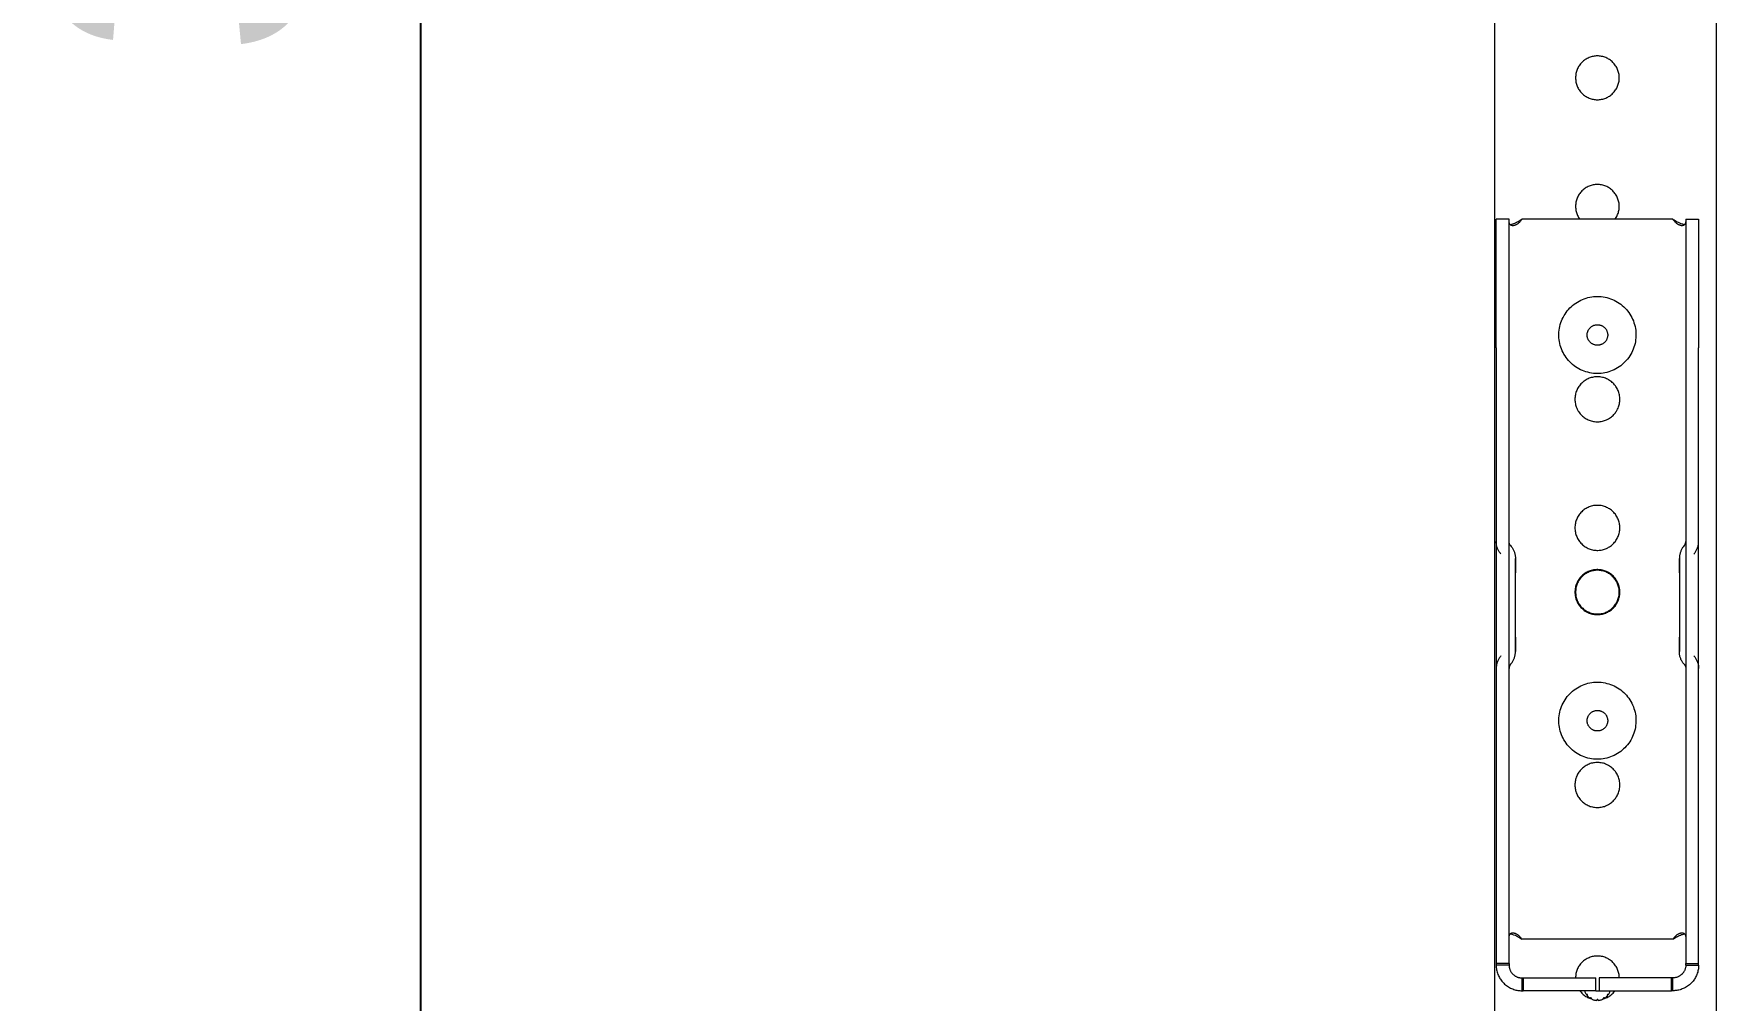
# Model space of a CAD drawing. Header units: millimetres. Extents: x -999 to 4635, y -962 to 3668.
# Drawn here: x 659.3 to 921, y 1301.5 to 1451.9 of the extents above; entities that cross this region are included whole.
import ezdxf

# ---------------------------------------------------------------- set-up
doc = ezdxf.new("R2010")
doc.units = ezdxf.units.MM
doc.layers.add('GORUNEN', color=7, linetype='Continuous', lineweight=9)
doc.layers.add('OLCU', color=4, linetype='Continuous', lineweight=9)
doc.styles.add('PI3D', font='arial.ttf')
doc.dimstyles.new('PF_MM', dxfattribs={"dimtxt": 40, "dimasz": 32, "dimexe": 24, "dimexo": 20, "dimgap": 14, "dimtad": 1, "dimdec": 1, "dimtxsty": 'PI3D', "dimcen": 2.5, "dimclrd": 4, "dimclre": 4, "dimclrt": 3, "dimazin": 3, "dimtfac": 1, "dimtmove": 0, "dimatfit": 3})

msp = doc.modelspace()

# ---------------------------------------------------------------- linework, layer by layer
at = {"layer": 'GORUNEN'}
for points in [[(886.5, 2515), (886.5, 35)], [(921, 330), (921, 2515)], [(921, 1145), (921, 1455)], [(902.5, 1448.4), (902.33, 1448.4), (902.17, 1448.38), (902, 1448.36), (901.84, 1448.33), (901.68, 1448.3), (901.51, 1448.25), (901.36, 1448.2), (901.2, 1448.14), (901.05, 1448.07), (900.9, 1448), (900.75, 1447.92), (900.61, 1447.83), (900.48, 1447.73), (900.34, 1447.63), (900.22, 1447.52), (900.1, 1447.4), (899.98, 1447.28), (899.87, 1447.16), (899.77, 1447.03), (899.67, 1446.89), (899.58, 1446.75), (899.5, 1446.6), (899.43, 1446.45), (899.36, 1446.3), (899.3, 1446.15), (899.25, 1445.99), (899.2, 1445.83), (899.17, 1445.66), (899.14, 1445.5), (899.12, 1445.33), (899.11, 1445.17), (899.1, 1445)], [(905.9, 1445), (905.9, 1445.17), (905.88, 1445.33), (905.86, 1445.5), (905.84, 1445.66), (905.8, 1445.83), (905.75, 1445.99), (905.7, 1446.15), (905.64, 1446.3), (905.57, 1446.45), (905.5, 1446.6), (905.42, 1446.75), (905.33, 1446.89), (905.23, 1447.03), (905.13, 1447.16), (905.02, 1447.28), (904.91, 1447.4), (904.78, 1447.52), (904.66, 1447.63), (904.53, 1447.73), (904.39, 1447.83), (904.25, 1447.92), (904.1, 1448), (903.95, 1448.07), (903.8, 1448.14), (903.65, 1448.2), (903.49, 1448.25), (903.33, 1448.3), (903.16, 1448.33), (903, 1448.36), (902.83, 1448.38), (902.67, 1448.4), (902.5, 1448.4)], [(899.1, 1445), (899.11, 1444.83), (899.12, 1444.67), (899.14, 1444.5), (899.17, 1444.34), (899.2, 1444.17), (899.25, 1444.01), (899.3, 1443.85), (899.36, 1443.7), (899.43, 1443.55), (899.5, 1443.4), (899.58, 1443.25), (899.67, 1443.11), (899.77, 1442.97), (899.87, 1442.84), (899.98, 1442.72), (900.1, 1442.6), (900.22, 1442.48), (900.34, 1442.37), (900.48, 1442.27), (900.61, 1442.17), (900.75, 1442.08), (900.9, 1442), (901.05, 1441.93), (901.2, 1441.86), (901.36, 1441.8), (901.51, 1441.75), (901.68, 1441.7), (901.84, 1441.67), (902, 1441.64), (902.17, 1441.62), (902.33, 1441.6), (902.5, 1441.6)], [(902.5, 1441.6), (902.67, 1441.6), (902.83, 1441.62), (903, 1441.64), (903.16, 1441.67), (903.33, 1441.7), (903.49, 1441.75), (903.65, 1441.8), (903.8, 1441.86), (903.95, 1441.93), (904.1, 1442), (904.25, 1442.08), (904.39, 1442.17), (904.53, 1442.27), (904.66, 1442.37), (904.78, 1442.48), (904.91, 1442.6), (905.02, 1442.72), (905.13, 1442.84), (905.23, 1442.97), (905.33, 1443.11), (905.42, 1443.25), (905.5, 1443.4), (905.57, 1443.55), (905.64, 1443.7), (905.7, 1443.85), (905.75, 1444.01), (905.8, 1444.17), (905.84, 1444.34), (905.86, 1444.5), (905.88, 1444.67), (905.9, 1444.83), (905.9, 1445)], [(902.5, 1428.4), (902.33, 1428.4), (902.17, 1428.38), (902, 1428.36), (901.84, 1428.33), (901.68, 1428.3), (901.51, 1428.25), (901.36, 1428.2), (901.2, 1428.14), (901.05, 1428.07), (900.9, 1428), (900.75, 1427.92), (900.61, 1427.83), (900.48, 1427.73), (900.34, 1427.63), (900.22, 1427.52), (900.1, 1427.4), (899.98, 1427.28), (899.87, 1427.16), (899.77, 1427.03), (899.67, 1426.89), (899.58, 1426.75), (899.5, 1426.6), (899.43, 1426.45), (899.36, 1426.3), (899.3, 1426.15), (899.25, 1425.99), (899.2, 1425.83), (899.17, 1425.66), (899.14, 1425.5), (899.12, 1425.33), (899.11, 1425.17), (899.1, 1425)], [(905.9, 1425), (905.9, 1425.17), (905.88, 1425.33), (905.86, 1425.5), (905.84, 1425.66), (905.8, 1425.83), (905.75, 1425.99), (905.7, 1426.15), (905.64, 1426.3), (905.57, 1426.45), (905.5, 1426.6), (905.42, 1426.75), (905.33, 1426.89), (905.23, 1427.03), (905.13, 1427.16), (905.02, 1427.28), (904.91, 1427.4), (904.78, 1427.52), (904.66, 1427.63), (904.53, 1427.73), (904.39, 1427.83), (904.25, 1427.92), (904.1, 1428), (903.95, 1428.07), (903.8, 1428.14), (903.65, 1428.2), (903.49, 1428.25), (903.33, 1428.3), (903.16, 1428.33), (903, 1428.36), (902.83, 1428.38), (902.67, 1428.4), (902.5, 1428.4)], [(899.1, 1425), (899.11, 1424.84), (899.12, 1424.67), (899.14, 1424.51), (899.16, 1424.35), (899.2, 1424.19), (899.24, 1424.03), (899.29, 1423.87), (899.35, 1423.72), (899.42, 1423.57), (899.49, 1423.42), (899.57, 1423.27), (899.66, 1423.14), (899.75, 1423)], [(905.25, 1423), (905.34, 1423.14), (905.43, 1423.27), (905.51, 1423.42), (905.58, 1423.57), (905.65, 1423.72), (905.71, 1423.87), (905.76, 1424.03), (905.8, 1424.19), (905.84, 1424.35), (905.87, 1424.51), (905.89, 1424.67), (905.9, 1424.84), (905.9, 1425)], [(886.75, 1403), (886.75, 1423)], [(888.75, 1423), (886.75, 1423)], [(888.75, 1403), (888.75, 1423)], [(889.34, 1422), (889.3, 1422), (889.27, 1422), (889.24, 1422.01), (889.21, 1422.01), (889.19, 1422.02), (889.16, 1422.02), (889.14, 1422.03), (889.12, 1422.04), (889.1, 1422.05), (889.08, 1422.05), (889.06, 1422.06), (889.05, 1422.07), (889.03, 1422.08), (889.01, 1422.1), (889, 1422.11), (888.98, 1422.12), (888.97, 1422.14), (888.95, 1422.15), (888.94, 1422.17), (888.92, 1422.18), (888.91, 1422.2), (888.9, 1422.22), (888.89, 1422.24), (888.87, 1422.26), (888.86, 1422.28), (888.85, 1422.3), (888.84, 1422.32), (888.83, 1422.35), (888.83, 1422.37), (888.82, 1422.39), (888.81, 1422.42), (888.8, 1422.46), (888.79, 1422.5), (888.78, 1422.54), (888.78, 1422.59), (888.77, 1422.65), (888.76, 1422.73), (888.76, 1422.81), (888.75, 1422.9), (888.75, 1423)], [(890.75, 1423), (890.62, 1422.9), (890.48, 1422.8), (890.34, 1422.71), (890.19, 1422.62), (890.04, 1422.54), (889.89, 1422.47), (889.74, 1422.4), (889.58, 1422.34), (889.43, 1422.28), (889.27, 1422.23), (889.12, 1422.18), (888.96, 1422.14)], [(890.75, 1423), (890.68, 1422.89), (890.61, 1422.79), (890.53, 1422.69), (890.45, 1422.6), (890.37, 1422.52), (890.29, 1422.44), (890.21, 1422.37), (890.14, 1422.31), (890.07, 1422.26), (890, 1422.22), (889.94, 1422.18), (889.87, 1422.15), (889.81, 1422.12), (889.74, 1422.09), (889.68, 1422.06), (889.62, 1422.04), (889.56, 1422.03), (889.51, 1422.02), (889.47, 1422.01), (889.42, 1422), (889.38, 1422), (889.36, 1422), (889.34, 1422)], [(914.25, 1423), (890.75, 1423)], [(916.04, 1422.14), (915.79, 1422.21), (915.54, 1422.29), (915.31, 1422.38), (915.11, 1422.47), (914.91, 1422.57), (914.74, 1422.66), (914.58, 1422.76), (914.43, 1422.86), (914.34, 1422.93), (914.25, 1423)], [(915.67, 1422), (915.63, 1422), (915.59, 1422), (915.55, 1422.01), (915.51, 1422.01), (915.47, 1422.02), (915.43, 1422.03), (915.39, 1422.04), (915.35, 1422.06), (915.3, 1422.07), (915.26, 1422.09), (915.22, 1422.11), (915.17, 1422.13), (915.13, 1422.15), (915.08, 1422.17), (915.04, 1422.2), (914.99, 1422.23), (914.94, 1422.26), (914.9, 1422.29), (914.85, 1422.32), (914.81, 1422.36), (914.75, 1422.41), (914.68, 1422.47), (914.61, 1422.54), (914.54, 1422.61), (914.48, 1422.68), (914.42, 1422.76), (914.35, 1422.84), (914.3, 1422.92), (914.25, 1423)], [(916.25, 1423), (916.25, 1422.83), (916.24, 1422.7), (916.23, 1422.61), (916.22, 1422.53), (916.21, 1422.47), (916.19, 1422.42), (916.18, 1422.38), (916.17, 1422.34), (916.15, 1422.31), (916.14, 1422.28), (916.13, 1422.26), (916.11, 1422.23), (916.1, 1422.21), (916.09, 1422.19), (916.07, 1422.18), (916.06, 1422.16), (916.04, 1422.14), (916.03, 1422.13), (916.01, 1422.12), (916, 1422.1), (915.98, 1422.09), (915.96, 1422.08), (915.95, 1422.07), (915.93, 1422.06), (915.91, 1422.05), (915.89, 1422.04), (915.87, 1422.03), (915.85, 1422.03), (915.83, 1422.02), (915.81, 1422.01), (915.79, 1422.01), (915.76, 1422.01), (915.74, 1422), (915.72, 1422), (915.69, 1422), (915.68, 1422), (915.67, 1422)], [(916.25, 1423), (918.25, 1423)], [(916.25, 1423), (916.25, 1403)], [(918.25, 1423), (918.25, 1403)], [(899.62, 1399.73), (899.37, 1399.88), (899.11, 1400.05), (898.87, 1400.22), (898.64, 1400.41), (898.41, 1400.61), (898.2, 1400.82), (898, 1401.04), (897.81, 1401.27), (897.62, 1401.5), (897.46, 1401.75), (897.3, 1402.01), (897.16, 1402.27), (897.03, 1402.54), (896.91, 1402.82), (896.81, 1403.1), (896.72, 1403.38), (896.65, 1403.67), (896.59, 1403.97), (896.55, 1404.26), (896.52, 1404.56), (896.5, 1404.86), (896.5, 1405.16), (896.52, 1405.46), (896.55, 1405.75), (896.59, 1406.05), (896.65, 1406.34), (896.73, 1406.63), (896.82, 1406.92), (896.92, 1407.2), (897.04, 1407.48), (897.17, 1407.74), (897.31, 1408.01), (897.47, 1408.26), (897.63, 1408.51), (897.82, 1408.75), (898.01, 1408.98), (898.21, 1409.2), (898.43, 1409.4), (898.65, 1409.6), (898.88, 1409.79), (899.13, 1409.96), (899.38, 1410.12), (899.64, 1410.27), (899.91, 1410.41), (900.18, 1410.53), (900.46, 1410.64), (900.74, 1410.74), (901.03, 1410.82), (901.32, 1410.88), (901.61, 1410.93), (901.91, 1410.97), (902.21, 1410.99), (902.51, 1411), (902.81, 1410.99), (903.11, 1410.97), (903.4, 1410.93), (903.7, 1410.88), (903.99, 1410.81), (904.28, 1410.73), (904.56, 1410.64), (904.84, 1410.53), (905.11, 1410.4), (905.38, 1410.27)], [(905.38, 1410.27), (905.64, 1410.12), (905.89, 1409.95), (906.13, 1409.78), (906.36, 1409.59), (906.59, 1409.39), (906.8, 1409.18), (907.01, 1408.96), (907.2, 1408.73), (907.38, 1408.5), (907.55, 1408.25), (907.7, 1407.99), (907.84, 1407.73), (907.97, 1407.46), (908.09, 1407.18), (908.19, 1406.9), (908.28, 1406.62), (908.35, 1406.33), (908.41, 1406.03), (908.46, 1405.74), (908.48, 1405.44), (908.5, 1405.14), (908.5, 1404.84), (908.48, 1404.54), (908.45, 1404.25), (908.41, 1403.95), (908.35, 1403.66), (908.27, 1403.37), (908.19, 1403.08), (908.08, 1402.8), (907.97, 1402.52), (907.84, 1402.26), (907.69, 1401.99), (907.54, 1401.74), (907.37, 1401.49), (907.19, 1401.25), (906.99, 1401.02), (906.79, 1400.8), (906.58, 1400.6), (906.35, 1400.4), (906.12, 1400.21), (905.87, 1400.04), (905.62, 1399.88), (905.36, 1399.73), (905.1, 1399.59), (904.82, 1399.47), (904.55, 1399.36), (904.26, 1399.26), (903.97, 1399.18), (903.68, 1399.12), (903.39, 1399.07), (903.09, 1399.03), (902.79, 1399.01), (902.49, 1399), (902.19, 1399.01), (901.9, 1399.03), (901.6, 1399.07), (901.3, 1399.12), (901.01, 1399.19), (900.72, 1399.27), (900.44, 1399.36), (900.16, 1399.47), (899.89, 1399.6), (899.62, 1399.73)], [(901.73, 1403.6), (901.67, 1403.64), (901.6, 1403.68), (901.53, 1403.73), (901.47, 1403.78), (901.41, 1403.83), (901.35, 1403.88), (901.3, 1403.94), (901.25, 1404), (901.2, 1404.07), (901.16, 1404.13), (901.11, 1404.2), (901.08, 1404.27), (901.04, 1404.34), (901.01, 1404.42), (900.98, 1404.49), (900.96, 1404.57), (900.94, 1404.65), (900.93, 1404.72), (900.91, 1404.8), (900.91, 1404.88), (900.9, 1404.96), (900.9, 1405.04), (900.91, 1405.12), (900.91, 1405.2), (900.93, 1405.28), (900.94, 1405.36), (900.96, 1405.44), (900.99, 1405.51), (901.01, 1405.59), (901.04, 1405.66), (901.08, 1405.73), (901.12, 1405.8), (901.16, 1405.87), (901.2, 1405.94), (901.25, 1406), (901.3, 1406.06), (901.36, 1406.12), (901.41, 1406.17), (901.47, 1406.23), (901.54, 1406.28), (901.6, 1406.32), (901.67, 1406.37), (901.74, 1406.41), (901.81, 1406.44), (901.88, 1406.48), (901.96, 1406.5), (902.03, 1406.53), (902.11, 1406.55), (902.19, 1406.57), (902.26, 1406.58), (902.34, 1406.59), (902.42, 1406.6), (902.5, 1406.6), (902.58, 1406.6), (902.66, 1406.59), (902.74, 1406.58), (902.82, 1406.57), (902.9, 1406.55), (902.97, 1406.53), (903.05, 1406.5), (903.12, 1406.47), (903.2, 1406.44), (903.27, 1406.4)], [(903.27, 1406.4), (903.34, 1406.36), (903.4, 1406.32), (903.47, 1406.27), (903.53, 1406.22), (903.59, 1406.17), (903.65, 1406.12), (903.7, 1406.06), (903.75, 1406), (903.8, 1405.93), (903.85, 1405.87), (903.89, 1405.8), (903.93, 1405.73), (903.96, 1405.66), (903.99, 1405.58), (904.02, 1405.51), (904.04, 1405.43), (904.06, 1405.35), (904.08, 1405.28), (904.09, 1405.2), (904.1, 1405.12), (904.1, 1405.04), (904.1, 1404.96), (904.1, 1404.88), (904.09, 1404.8), (904.08, 1404.72), (904.06, 1404.64), (904.04, 1404.56), (904.02, 1404.49), (903.99, 1404.41), (903.96, 1404.34), (903.92, 1404.27), (903.89, 1404.2), (903.84, 1404.13), (903.8, 1404.06), (903.75, 1404), (903.7, 1403.94), (903.65, 1403.88), (903.59, 1403.83), (903.53, 1403.77), (903.47, 1403.72), (903.4, 1403.68), (903.33, 1403.63), (903.26, 1403.59), (903.19, 1403.56), (903.12, 1403.52), (903.05, 1403.5), (902.97, 1403.47), (902.89, 1403.45), (902.82, 1403.43), (902.74, 1403.42), (902.66, 1403.41), (902.58, 1403.4), (902.5, 1403.4), (902.42, 1403.4), (902.34, 1403.41), (902.26, 1403.42), (902.18, 1403.43), (902.1, 1403.45), (902.03, 1403.47), (901.95, 1403.5), (901.88, 1403.53), (901.81, 1403.56), (901.73, 1403.6)], [(886.75, 1403), (886.75, 1307.21)], [(888.75, 1307.21), (888.75, 1403)], [(916.25, 1403), (916.25, 1307.21)], [(918.25, 1307.21), (918.25, 1403)], [(906, 1395), (906, 1395.17), (905.98, 1395.35), (905.96, 1395.52), (905.93, 1395.69), (905.89, 1395.86), (905.85, 1396.03), (905.79, 1396.2), (905.73, 1396.36), (905.65, 1396.52), (905.57, 1396.67), (905.49, 1396.83), (905.39, 1396.97), (905.29, 1397.11), (905.18, 1397.25), (905.07, 1397.38), (904.94, 1397.51), (904.82, 1397.62), (904.68, 1397.74), (904.54, 1397.84), (904.4, 1397.94), (904.25, 1398.03), (904.1, 1398.11), (903.94, 1398.19), (903.78, 1398.26), (903.62, 1398.32), (903.45, 1398.37), (903.28, 1398.41), (903.11, 1398.45), (902.94, 1398.47), (902.76, 1398.49), (902.59, 1398.5), (902.41, 1398.5), (902.24, 1398.49), (902.07, 1398.47), (901.89, 1398.45), (901.72, 1398.41), (901.55, 1398.37), (901.39, 1398.32), (901.22, 1398.26), (901.06, 1398.19), (900.9, 1398.11), (900.75, 1398.03), (900.6, 1397.94), (900.46, 1397.84), (900.32, 1397.74), (900.19, 1397.62), (900.06, 1397.51), (899.94, 1397.38), (899.82, 1397.25), (899.71, 1397.11), (899.61, 1396.97), (899.51, 1396.83), (899.43, 1396.67), (899.35, 1396.52), (899.28, 1396.36), (899.21, 1396.2), (899.16, 1396.03), (899.11, 1395.86), (899.07, 1395.69), (899.04, 1395.52), (899.02, 1395.35), (899.01, 1395.17), (899, 1395)], [(899, 1395), (899.01, 1394.83), (899.02, 1394.65), (899.04, 1394.48), (899.07, 1394.31), (899.11, 1394.14), (899.16, 1393.97), (899.21, 1393.8), (899.28, 1393.64), (899.35, 1393.48), (899.43, 1393.33), (899.51, 1393.17), (899.61, 1393.03), (899.71, 1392.89), (899.82, 1392.75), (899.94, 1392.62), (900.06, 1392.49), (900.19, 1392.38), (900.32, 1392.26), (900.46, 1392.16), (900.6, 1392.06), (900.75, 1391.97), (900.9, 1391.89), (901.06, 1391.81), (901.22, 1391.74), (901.39, 1391.68), (901.55, 1391.63), (901.72, 1391.59), (901.89, 1391.55), (902.07, 1391.53), (902.24, 1391.51), (902.41, 1391.5), (902.59, 1391.5), (902.76, 1391.51), (902.94, 1391.53), (903.11, 1391.55), (903.28, 1391.59), (903.45, 1391.63), (903.62, 1391.68), (903.78, 1391.74), (903.94, 1391.81), (904.1, 1391.89), (904.25, 1391.97), (904.4, 1392.06), (904.54, 1392.16), (904.68, 1392.26), (904.82, 1392.38), (904.94, 1392.49), (905.07, 1392.62), (905.18, 1392.75), (905.29, 1392.89), (905.39, 1393.03), (905.49, 1393.17), (905.57, 1393.33), (905.65, 1393.48), (905.73, 1393.64), (905.79, 1393.8), (905.85, 1393.97), (905.89, 1394.14), (905.93, 1394.31), (905.96, 1394.48), (905.98, 1394.65), (906, 1394.83), (906, 1395)], [(906, 1375), (906, 1375.17), (905.98, 1375.35), (905.96, 1375.52), (905.93, 1375.69), (905.89, 1375.86), (905.85, 1376.03), (905.79, 1376.2), (905.73, 1376.36), (905.65, 1376.52), (905.57, 1376.67), (905.49, 1376.83), (905.39, 1376.97), (905.29, 1377.11), (905.18, 1377.25), (905.07, 1377.38), (904.94, 1377.51), (904.82, 1377.62), (904.68, 1377.74), (904.54, 1377.84), (904.4, 1377.94), (904.25, 1378.03), (904.1, 1378.11), (903.94, 1378.19), (903.78, 1378.26), (903.62, 1378.32), (903.45, 1378.37), (903.28, 1378.41), (903.11, 1378.45), (902.94, 1378.47), (902.76, 1378.49), (902.59, 1378.5), (902.41, 1378.5), (902.24, 1378.49), (902.07, 1378.47), (901.89, 1378.45), (901.72, 1378.41), (901.55, 1378.37), (901.39, 1378.32), (901.22, 1378.26), (901.06, 1378.19), (900.9, 1378.11), (900.75, 1378.03), (900.6, 1377.94), (900.46, 1377.84), (900.32, 1377.74), (900.19, 1377.62), (900.06, 1377.51), (899.94, 1377.38), (899.82, 1377.25), (899.71, 1377.11), (899.61, 1376.97), (899.51, 1376.83), (899.43, 1376.67), (899.35, 1376.52), (899.28, 1376.36), (899.21, 1376.2), (899.16, 1376.03), (899.11, 1375.86), (899.07, 1375.69), (899.04, 1375.52), (899.02, 1375.35), (899.01, 1375.17), (899, 1375)], [(899, 1375), (899.01, 1374.83), (899.02, 1374.65), (899.04, 1374.48), (899.07, 1374.31), (899.11, 1374.14), (899.16, 1373.97), (899.21, 1373.8), (899.28, 1373.64), (899.35, 1373.48), (899.43, 1373.33), (899.51, 1373.17), (899.61, 1373.03), (899.71, 1372.89), (899.82, 1372.75), (899.94, 1372.62), (900.06, 1372.49), (900.19, 1372.38), (900.32, 1372.26), (900.46, 1372.16), (900.6, 1372.06), (900.75, 1371.97), (900.9, 1371.89), (901.06, 1371.81), (901.22, 1371.74), (901.39, 1371.68), (901.55, 1371.63), (901.72, 1371.59), (901.89, 1371.55), (902.07, 1371.53), (902.24, 1371.51), (902.41, 1371.5), (902.59, 1371.5), (902.76, 1371.51), (902.94, 1371.53), (903.11, 1371.55), (903.28, 1371.59), (903.45, 1371.63), (903.62, 1371.68), (903.78, 1371.74), (903.94, 1371.81), (904.1, 1371.89), (904.25, 1371.97), (904.4, 1372.06), (904.54, 1372.16), (904.68, 1372.26), (904.82, 1372.38), (904.94, 1372.49), (905.07, 1372.62), (905.18, 1372.75), (905.29, 1372.89), (905.39, 1373.03), (905.49, 1373.17), (905.57, 1373.33), (905.65, 1373.48), (905.73, 1373.64), (905.79, 1373.8), (905.85, 1373.97), (905.89, 1374.14), (905.93, 1374.31), (905.96, 1374.48), (905.98, 1374.65), (906, 1374.83), (906, 1375)], [(887.5, 1370.91), (887.41, 1371.02), (887.35, 1371.09), (887.3, 1371.16), (887.24, 1371.25), (887.18, 1371.36), (887.11, 1371.46), (887.06, 1371.57), (887.01, 1371.69), (886.96, 1371.8), (886.92, 1371.92), (886.88, 1372.03), (886.84, 1372.15), (886.82, 1372.27), (886.79, 1372.39), (886.78, 1372.52), (886.76, 1372.64), (886.75, 1372.76), (886.75, 1372.83), (886.75, 1372.9)], [(889, 1372.23), (888.97, 1372.27), (888.95, 1372.29), (888.94, 1372.32), (888.92, 1372.35), (888.89, 1372.38), (888.87, 1372.42), (888.85, 1372.45), (888.84, 1372.49), (888.82, 1372.53), (888.81, 1372.57), (888.79, 1372.61), (888.78, 1372.65), (888.77, 1372.69), (888.77, 1372.73), (888.76, 1372.77), (888.76, 1372.81), (888.75, 1372.85), (888.75, 1372.87), (888.75, 1372.9)], [(889, 1372.23), (889.1, 1372.12), (889.18, 1372.01), (889.24, 1371.92), (889.3, 1371.83), (889.36, 1371.74), (889.41, 1371.64), (889.46, 1371.54), (889.5, 1371.44), (889.55, 1371.34), (889.58, 1371.24), (889.62, 1371.13), (889.65, 1371.03), (889.68, 1370.92), (889.7, 1370.81), (889.72, 1370.71), (889.73, 1370.6), (889.74, 1370.49), (889.75, 1370.38), (889.75, 1370.31), (889.75, 1370.25)], [(916, 1372.23), (915.91, 1372.12), (915.82, 1372.01), (915.76, 1371.92), (915.7, 1371.83), (915.65, 1371.74), (915.59, 1371.64), (915.54, 1371.54), (915.5, 1371.44), (915.46, 1371.34), (915.42, 1371.24), (915.38, 1371.13), (915.35, 1371.03), (915.33, 1370.92), (915.3, 1370.81), (915.29, 1370.71), (915.27, 1370.6), (915.26, 1370.49), (915.25, 1370.38), (915.25, 1370.31), (915.25, 1370.25)], [(916, 1372.23), (916.03, 1372.27), (916.05, 1372.29), (916.07, 1372.32), (916.09, 1372.35), (916.11, 1372.38), (916.13, 1372.42), (916.15, 1372.45), (916.17, 1372.49), (916.18, 1372.53), (916.2, 1372.57), (916.21, 1372.61), (916.22, 1372.65), (916.23, 1372.69), (916.24, 1372.73), (916.24, 1372.77), (916.25, 1372.81), (916.25, 1372.85), (916.25, 1372.87), (916.25, 1372.9)], [(917.5, 1370.91), (917.6, 1371.02), (917.65, 1371.09), (917.7, 1371.16), (917.76, 1371.25), (917.82, 1371.35), (917.88, 1371.46), (917.94, 1371.57), (917.99, 1371.68), (918.04, 1371.79), (918.08, 1371.91), (918.12, 1372.03), (918.16, 1372.15), (918.18, 1372.27), (918.21, 1372.39), (918.23, 1372.51), (918.24, 1372.63), (918.25, 1372.76), (918.25, 1372.83), (918.25, 1372.9)], [(889.75, 1368.74), (889.75, 1370.25)], [(889.75, 1370.25), (889.75, 1368)], [(915.25, 1368), (915.25, 1370.25)], [(915.25, 1370.25), (915.25, 1368)], [(889.75, 1368), (889.75, 1368.74)], [(889.75, 1368), (889.75, 1368.74)], [(889.75, 1358), (889.75, 1368)], [(906, 1365), (906, 1365.17), (905.98, 1365.35), (905.96, 1365.52), (905.93, 1365.69), (905.89, 1365.86), (905.85, 1366.03), (905.79, 1366.2), (905.73, 1366.36), (905.65, 1366.52), (905.57, 1366.67), (905.49, 1366.83), (905.39, 1366.97), (905.29, 1367.11), (905.18, 1367.25), (905.07, 1367.38), (904.94, 1367.51), (904.82, 1367.62), (904.68, 1367.74), (904.54, 1367.84), (904.4, 1367.94), (904.25, 1368.03), (904.1, 1368.11), (903.94, 1368.19), (903.78, 1368.26), (903.62, 1368.32), (903.45, 1368.37), (903.28, 1368.41), (903.11, 1368.45), (902.94, 1368.47), (902.76, 1368.49), (902.59, 1368.5), (902.41, 1368.5), (902.24, 1368.49), (902.07, 1368.47), (901.89, 1368.45), (901.72, 1368.41), (901.55, 1368.37), (901.39, 1368.32), (901.22, 1368.26), (901.06, 1368.19), (900.9, 1368.11), (900.75, 1368.03), (900.6, 1367.94), (900.46, 1367.84), (900.32, 1367.74), (900.19, 1367.62), (900.06, 1367.51), (899.94, 1367.38), (899.82, 1367.25), (899.71, 1367.11), (899.61, 1366.97), (899.51, 1366.83), (899.43, 1366.67), (899.35, 1366.52), (899.28, 1366.36), (899.21, 1366.2), (899.16, 1366.03), (899.11, 1365.86), (899.07, 1365.69), (899.04, 1365.52), (899.02, 1365.35), (899.01, 1365.17), (899, 1365)], [(902.5, 1368.4), (902.33, 1368.4), (902.17, 1368.38), (902, 1368.36), (901.84, 1368.33), (901.68, 1368.3), (901.51, 1368.25), (901.36, 1368.2), (901.2, 1368.14), (901.05, 1368.07), (900.9, 1368), (900.75, 1367.92), (900.61, 1367.83), (900.48, 1367.73), (900.34, 1367.63), (900.22, 1367.52), (900.1, 1367.4), (899.98, 1367.28), (899.87, 1367.16), (899.77, 1367.03), (899.67, 1366.89), (899.58, 1366.75), (899.5, 1366.6), (899.43, 1366.45), (899.36, 1366.3), (899.3, 1366.15), (899.25, 1365.99), (899.2, 1365.83), (899.17, 1365.66), (899.14, 1365.5), (899.12, 1365.33), (899.11, 1365.17), (899.1, 1365)], [(905.9, 1365), (905.9, 1365.17), (905.88, 1365.33), (905.86, 1365.5), (905.84, 1365.66), (905.8, 1365.83), (905.75, 1365.99), (905.7, 1366.15), (905.64, 1366.3), (905.57, 1366.45), (905.5, 1366.6), (905.42, 1366.75), (905.33, 1366.89), (905.23, 1367.03), (905.13, 1367.16), (905.02, 1367.28), (904.91, 1367.4), (904.78, 1367.52), (904.66, 1367.63), (904.53, 1367.73), (904.39, 1367.83), (904.25, 1367.92), (904.1, 1368), (903.95, 1368.07), (903.8, 1368.14), (903.65, 1368.2), (903.49, 1368.25), (903.33, 1368.3), (903.16, 1368.33), (903, 1368.36), (902.83, 1368.38), (902.67, 1368.4), (902.5, 1368.4)], [(915.25, 1368), (915.25, 1358)], [(899, 1365), (899.01, 1364.83), (899.02, 1364.65), (899.04, 1364.48), (899.07, 1364.31), (899.11, 1364.14), (899.16, 1363.97), (899.21, 1363.8), (899.28, 1363.64), (899.35, 1363.48), (899.43, 1363.33), (899.51, 1363.17), (899.61, 1363.03), (899.71, 1362.89), (899.82, 1362.75), (899.94, 1362.62), (900.06, 1362.49), (900.19, 1362.38), (900.32, 1362.26), (900.46, 1362.16), (900.6, 1362.06), (900.75, 1361.97), (900.9, 1361.89), (901.06, 1361.81), (901.22, 1361.74), (901.39, 1361.68), (901.55, 1361.63), (901.72, 1361.59), (901.89, 1361.55), (902.07, 1361.53), (902.24, 1361.51), (902.41, 1361.5), (902.59, 1361.5), (902.76, 1361.51), (902.94, 1361.53), (903.11, 1361.55), (903.28, 1361.59), (903.45, 1361.63), (903.62, 1361.68), (903.78, 1361.74), (903.94, 1361.81), (904.1, 1361.89), (904.25, 1361.97), (904.4, 1362.06), (904.54, 1362.16), (904.68, 1362.26), (904.82, 1362.38), (904.94, 1362.49), (905.07, 1362.62), (905.18, 1362.75), (905.29, 1362.89), (905.39, 1363.03), (905.49, 1363.17), (905.57, 1363.33), (905.65, 1363.48), (905.73, 1363.64), (905.79, 1363.8), (905.85, 1363.97), (905.89, 1364.14), (905.93, 1364.31), (905.96, 1364.48), (905.98, 1364.65), (906, 1364.83), (906, 1365)], [(899.1, 1365), (899.11, 1364.83), (899.12, 1364.67), (899.14, 1364.5), (899.17, 1364.34), (899.2, 1364.17), (899.25, 1364.01), (899.3, 1363.85), (899.36, 1363.7), (899.43, 1363.55), (899.5, 1363.4), (899.58, 1363.25), (899.67, 1363.11), (899.77, 1362.97), (899.87, 1362.84), (899.98, 1362.72), (900.1, 1362.6), (900.22, 1362.48), (900.34, 1362.37), (900.48, 1362.27), (900.61, 1362.17), (900.75, 1362.08), (900.9, 1362), (901.05, 1361.93), (901.2, 1361.86), (901.36, 1361.8), (901.51, 1361.75), (901.68, 1361.7), (901.84, 1361.67), (902, 1361.64), (902.17, 1361.62), (902.33, 1361.6), (902.5, 1361.6)], [(902.5, 1361.6), (902.67, 1361.6), (902.83, 1361.62), (903, 1361.64), (903.16, 1361.67), (903.33, 1361.7), (903.49, 1361.75), (903.65, 1361.8), (903.8, 1361.86), (903.95, 1361.93), (904.1, 1362), (904.25, 1362.08), (904.39, 1362.17), (904.53, 1362.27), (904.66, 1362.37), (904.78, 1362.48), (904.91, 1362.6), (905.02, 1362.72), (905.13, 1362.84), (905.23, 1362.97), (905.33, 1363.11), (905.42, 1363.25), (905.5, 1363.4), (905.57, 1363.55), (905.64, 1363.7), (905.7, 1363.85), (905.75, 1364.01), (905.8, 1364.17), (905.84, 1364.34), (905.86, 1364.5), (905.88, 1364.67), (905.9, 1364.83), (905.9, 1365)], [(889.75, 1358), (889.75, 1357.26)], [(889.75, 1355.75), (889.75, 1358)], [(889.75, 1358), (889.75, 1357.26)], [(889.75, 1357.26), (889.75, 1355.75)], [(915.25, 1358), (915.25, 1355.75)], [(915.25, 1355.75), (915.25, 1358)], [(887.5, 1355.09), (887.41, 1354.98), (887.35, 1354.91), (887.3, 1354.84), (887.24, 1354.75), (887.18, 1354.64), (887.11, 1354.54), (887.06, 1354.43), (887.01, 1354.31), (886.96, 1354.2), (886.92, 1354.08), (886.88, 1353.97), (886.84, 1353.85), (886.82, 1353.73), (886.79, 1353.61), (886.78, 1353.48), (886.76, 1353.36), (886.75, 1353.24), (886.75, 1353.17), (886.75, 1353.1)], [(889, 1353.77), (888.97, 1353.73), (888.95, 1353.71), (888.94, 1353.68), (888.92, 1353.65), (888.89, 1353.62), (888.87, 1353.58), (888.85, 1353.55), (888.84, 1353.51), (888.82, 1353.47), (888.81, 1353.43), (888.79, 1353.39), (888.78, 1353.35), (888.77, 1353.31), (888.77, 1353.27), (888.76, 1353.23), (888.76, 1353.19), (888.75, 1353.15), (888.75, 1353.13), (888.75, 1353.1)], [(889, 1353.77), (889.1, 1353.88), (889.18, 1353.99), (889.24, 1354.08), (889.3, 1354.17), (889.36, 1354.26), (889.41, 1354.36), (889.46, 1354.46), (889.5, 1354.56), (889.55, 1354.66), (889.58, 1354.76), (889.62, 1354.87), (889.65, 1354.97), (889.68, 1355.08), (889.7, 1355.19), (889.72, 1355.29), (889.73, 1355.4), (889.74, 1355.51), (889.75, 1355.62), (889.75, 1355.69), (889.75, 1355.75)], [(916, 1353.77), (915.91, 1353.88), (915.85, 1353.95), (915.8, 1354.02), (915.74, 1354.11), (915.67, 1354.22), (915.61, 1354.33), (915.55, 1354.44), (915.5, 1354.55), (915.46, 1354.66), (915.41, 1354.78), (915.38, 1354.9), (915.34, 1355.01), (915.32, 1355.13), (915.29, 1355.26), (915.27, 1355.38), (915.26, 1355.5), (915.25, 1355.62), (915.25, 1355.69), (915.25, 1355.75)], [(916, 1353.77), (916.03, 1353.73), (916.05, 1353.71), (916.07, 1353.68), (916.09, 1353.65), (916.11, 1353.62), (916.13, 1353.58), (916.15, 1353.55), (916.17, 1353.51), (916.18, 1353.47), (916.2, 1353.43), (916.21, 1353.39), (916.22, 1353.35), (916.23, 1353.31), (916.24, 1353.27), (916.24, 1353.23), (916.25, 1353.19), (916.25, 1353.15), (916.25, 1353.13), (916.25, 1353.1)], [(917.5, 1355.09), (917.6, 1354.98), (917.65, 1354.91), (917.7, 1354.84), (917.76, 1354.75), (917.82, 1354.65), (917.88, 1354.54), (917.94, 1354.43), (917.99, 1354.32), (918.04, 1354.21), (918.08, 1354.09), (918.12, 1353.97), (918.16, 1353.85), (918.18, 1353.73), (918.21, 1353.61), (918.23, 1353.49), (918.24, 1353.37), (918.25, 1353.24), (918.25, 1353.17), (918.25, 1353.1)], [(899.62, 1339.73), (899.37, 1339.88), (899.11, 1340.05), (898.87, 1340.22), (898.64, 1340.41), (898.41, 1340.61), (898.2, 1340.82), (898, 1341.04), (897.81, 1341.27), (897.62, 1341.5), (897.46, 1341.75), (897.3, 1342.01), (897.16, 1342.27), (897.03, 1342.54), (896.91, 1342.82), (896.81, 1343.1), (896.72, 1343.38), (896.65, 1343.67), (896.59, 1343.97), (896.55, 1344.26), (896.52, 1344.56), (896.5, 1344.86), (896.5, 1345.16), (896.52, 1345.46), (896.55, 1345.75), (896.59, 1346.05), (896.65, 1346.34), (896.73, 1346.63), (896.82, 1346.92), (896.92, 1347.2), (897.04, 1347.48), (897.17, 1347.74), (897.31, 1348.01), (897.47, 1348.26), (897.63, 1348.51), (897.82, 1348.75), (898.01, 1348.98), (898.21, 1349.2), (898.43, 1349.4), (898.65, 1349.6), (898.88, 1349.79), (899.13, 1349.96), (899.38, 1350.12), (899.64, 1350.27), (899.91, 1350.41), (900.18, 1350.53), (900.46, 1350.64), (900.74, 1350.74), (901.03, 1350.82), (901.32, 1350.88), (901.61, 1350.93), (901.91, 1350.97), (902.21, 1350.99), (902.51, 1351), (902.81, 1350.99), (903.11, 1350.97), (903.4, 1350.93), (903.7, 1350.88), (903.99, 1350.81), (904.28, 1350.73), (904.56, 1350.64), (904.84, 1350.53), (905.11, 1350.4), (905.38, 1350.27)], [(905.38, 1350.27), (905.64, 1350.12), (905.89, 1349.95), (906.13, 1349.78), (906.36, 1349.59), (906.59, 1349.39), (906.8, 1349.18), (907.01, 1348.96), (907.2, 1348.73), (907.38, 1348.5), (907.55, 1348.25), (907.7, 1347.99), (907.84, 1347.73), (907.97, 1347.46), (908.09, 1347.18), (908.19, 1346.9), (908.28, 1346.62), (908.35, 1346.33), (908.41, 1346.03), (908.46, 1345.74), (908.48, 1345.44), (908.5, 1345.14), (908.5, 1344.84), (908.48, 1344.54), (908.45, 1344.25), (908.41, 1343.95), (908.35, 1343.66), (908.27, 1343.37), (908.19, 1343.08), (908.08, 1342.8), (907.97, 1342.52), (907.84, 1342.26), (907.69, 1341.99), (907.54, 1341.74), (907.37, 1341.49), (907.19, 1341.25), (906.99, 1341.02), (906.79, 1340.8), (906.58, 1340.6), (906.35, 1340.4), (906.12, 1340.21), (905.87, 1340.04), (905.62, 1339.88), (905.36, 1339.73), (905.1, 1339.59), (904.82, 1339.47), (904.55, 1339.36), (904.26, 1339.26), (903.97, 1339.18), (903.68, 1339.12), (903.39, 1339.07), (903.09, 1339.03), (902.79, 1339.01), (902.49, 1339), (902.19, 1339.01), (901.9, 1339.03), (901.6, 1339.07), (901.3, 1339.12), (901.01, 1339.19), (900.72, 1339.27), (900.44, 1339.36), (900.16, 1339.47), (899.89, 1339.6), (899.62, 1339.73)], [(901.73, 1343.6), (901.67, 1343.64), (901.6, 1343.68), (901.53, 1343.73), (901.47, 1343.78), (901.41, 1343.83), (901.35, 1343.88), (901.3, 1343.94), (901.25, 1344), (901.2, 1344.07), (901.16, 1344.13), (901.11, 1344.2), (901.08, 1344.27), (901.04, 1344.34), (901.01, 1344.42), (900.98, 1344.49), (900.96, 1344.57), (900.94, 1344.65), (900.93, 1344.72), (900.91, 1344.8), (900.91, 1344.88), (900.9, 1344.96), (900.9, 1345.04), (900.91, 1345.12), (900.91, 1345.2), (900.93, 1345.28), (900.94, 1345.36), (900.96, 1345.44), (900.99, 1345.51), (901.01, 1345.59), (901.04, 1345.66), (901.08, 1345.73), (901.12, 1345.8), (901.16, 1345.87), (901.2, 1345.94), (901.25, 1346), (901.3, 1346.06), (901.36, 1346.12), (901.41, 1346.17), (901.47, 1346.23), (901.54, 1346.28), (901.6, 1346.32), (901.67, 1346.37), (901.74, 1346.41), (901.81, 1346.44), (901.88, 1346.48), (901.96, 1346.5), (902.03, 1346.53), (902.11, 1346.55), (902.19, 1346.57), (902.26, 1346.58), (902.34, 1346.59), (902.42, 1346.6), (902.5, 1346.6), (902.58, 1346.6), (902.66, 1346.59), (902.74, 1346.58), (902.82, 1346.57), (902.9, 1346.55), (902.97, 1346.53), (903.05, 1346.5), (903.12, 1346.47), (903.2, 1346.44), (903.27, 1346.4)], [(903.27, 1346.4), (903.34, 1346.36), (903.4, 1346.32), (903.47, 1346.27), (903.53, 1346.22), (903.59, 1346.17), (903.65, 1346.12), (903.7, 1346.06), (903.75, 1346), (903.8, 1345.93), (903.85, 1345.87), (903.89, 1345.8), (903.93, 1345.73), (903.96, 1345.66), (903.99, 1345.58), (904.02, 1345.51), (904.04, 1345.43), (904.06, 1345.35), (904.08, 1345.28), (904.09, 1345.2), (904.1, 1345.12), (904.1, 1345.04), (904.1, 1344.96), (904.1, 1344.88), (904.09, 1344.8), (904.08, 1344.72), (904.06, 1344.64), (904.04, 1344.56), (904.02, 1344.49), (903.99, 1344.41), (903.96, 1344.34), (903.92, 1344.27), (903.89, 1344.2), (903.84, 1344.13), (903.8, 1344.06), (903.75, 1344), (903.7, 1343.94), (903.65, 1343.88), (903.59, 1343.83), (903.53, 1343.77), (903.47, 1343.72), (903.4, 1343.68), (903.33, 1343.63), (903.26, 1343.59), (903.19, 1343.56), (903.12, 1343.52), (903.05, 1343.5), (902.97, 1343.47), (902.89, 1343.45), (902.82, 1343.43), (902.74, 1343.42), (902.66, 1343.41), (902.58, 1343.4), (902.5, 1343.4), (902.42, 1343.4), (902.34, 1343.41), (902.26, 1343.42), (902.18, 1343.43), (902.1, 1343.45), (902.03, 1343.47), (901.95, 1343.5), (901.88, 1343.53), (901.81, 1343.56), (901.73, 1343.6)], [(906, 1335), (906, 1335.17), (905.98, 1335.35), (905.96, 1335.52), (905.93, 1335.69), (905.89, 1335.86), (905.85, 1336.03), (905.79, 1336.2), (905.73, 1336.36), (905.65, 1336.52), (905.57, 1336.67), (905.49, 1336.83), (905.39, 1336.97), (905.29, 1337.11), (905.18, 1337.25), (905.07, 1337.38), (904.94, 1337.51), (904.82, 1337.62), (904.68, 1337.74), (904.54, 1337.84), (904.4, 1337.94), (904.25, 1338.03), (904.1, 1338.11), (903.94, 1338.19), (903.78, 1338.26), (903.62, 1338.32), (903.45, 1338.37), (903.28, 1338.41), (903.11, 1338.45), (902.94, 1338.47), (902.76, 1338.49), (902.59, 1338.5), (902.41, 1338.5), (902.24, 1338.49), (902.07, 1338.47), (901.89, 1338.45), (901.72, 1338.41), (901.55, 1338.37), (901.39, 1338.32), (901.22, 1338.26), (901.06, 1338.19), (900.9, 1338.11), (900.75, 1338.03), (900.6, 1337.94), (900.46, 1337.84), (900.32, 1337.74), (900.19, 1337.62), (900.06, 1337.51), (899.94, 1337.38), (899.82, 1337.25), (899.71, 1337.11), (899.61, 1336.97), (899.51, 1336.83), (899.43, 1336.67), (899.35, 1336.52), (899.28, 1336.36), (899.21, 1336.2), (899.16, 1336.03), (899.11, 1335.86), (899.07, 1335.69), (899.04, 1335.52), (899.02, 1335.35), (899.01, 1335.17), (899, 1335)], [(899, 1335), (899.01, 1334.83), (899.02, 1334.65), (899.04, 1334.48), (899.07, 1334.31), (899.11, 1334.14), (899.16, 1333.97), (899.21, 1333.8), (899.28, 1333.64), (899.35, 1333.48), (899.43, 1333.33), (899.51, 1333.17), (899.61, 1333.03), (899.71, 1332.89), (899.82, 1332.75), (899.94, 1332.62), (900.06, 1332.49), (900.19, 1332.38), (900.32, 1332.26), (900.46, 1332.16), (900.6, 1332.06), (900.75, 1331.97), (900.9, 1331.89), (901.06, 1331.81), (901.22, 1331.74), (901.39, 1331.68), (901.55, 1331.63), (901.72, 1331.59), (901.89, 1331.55), (902.07, 1331.53), (902.24, 1331.51), (902.41, 1331.5), (902.59, 1331.5), (902.76, 1331.51), (902.94, 1331.53), (903.11, 1331.55), (903.28, 1331.59), (903.45, 1331.63), (903.62, 1331.68), (903.78, 1331.74), (903.94, 1331.81), (904.1, 1331.89), (904.25, 1331.97), (904.4, 1332.06), (904.54, 1332.16), (904.68, 1332.26), (904.82, 1332.38), (904.94, 1332.49), (905.07, 1332.62), (905.18, 1332.75), (905.29, 1332.89), (905.39, 1333.03), (905.49, 1333.17), (905.57, 1333.33), (905.65, 1333.48), (905.73, 1333.64), (905.79, 1333.8), (905.85, 1333.97), (905.89, 1334.14), (905.93, 1334.31), (905.96, 1334.48), (905.98, 1334.65), (906, 1334.83), (906, 1335)], [(888.75, 1311), (888.75, 1311.17), (888.76, 1311.3), (888.77, 1311.39), (888.78, 1311.47), (888.8, 1311.53), (888.81, 1311.58), (888.82, 1311.62), (888.84, 1311.66), (888.85, 1311.69), (888.86, 1311.72), (888.88, 1311.74), (888.89, 1311.77), (888.9, 1311.79), (888.92, 1311.81), (888.93, 1311.82), (888.94, 1311.84), (888.96, 1311.86), (888.97, 1311.87), (888.99, 1311.88), (889.01, 1311.9), (889.02, 1311.91), (889.04, 1311.92), (889.06, 1311.93), (889.08, 1311.94), (889.09, 1311.95), (889.11, 1311.96), (889.13, 1311.97), (889.15, 1311.97), (889.17, 1311.98), (889.2, 1311.99), (889.22, 1311.99), (889.24, 1311.99), (889.26, 1312), (889.29, 1312), (889.31, 1312), (889.32, 1312), (889.34, 1312)], [(888.96, 1311.86), (889.21, 1311.79), (889.46, 1311.71), (889.69, 1311.62), (889.89, 1311.53), (890.09, 1311.43), (890.27, 1311.34), (890.42, 1311.24), (890.57, 1311.14), (890.66, 1311.07), (890.75, 1311)], [(889.34, 1312), (889.37, 1312), (889.41, 1312), (889.45, 1311.99), (889.49, 1311.99), (889.53, 1311.98), (889.57, 1311.97), (889.61, 1311.96), (889.66, 1311.94), (889.7, 1311.93), (889.74, 1311.91), (889.79, 1311.89), (889.83, 1311.87), (889.88, 1311.85), (889.92, 1311.83), (889.97, 1311.8), (890.01, 1311.77), (890.06, 1311.74), (890.1, 1311.71), (890.15, 1311.68), (890.2, 1311.64), (890.26, 1311.59), (890.33, 1311.53), (890.39, 1311.46), (890.46, 1311.39), (890.52, 1311.32), (890.59, 1311.24), (890.65, 1311.16), (890.7, 1311.08), (890.75, 1311)], [(914.25, 1311), (914.32, 1311.11), (914.39, 1311.21), (914.47, 1311.31), (914.55, 1311.4), (914.63, 1311.48), (914.71, 1311.56), (914.79, 1311.63), (914.87, 1311.69), (914.93, 1311.74), (915, 1311.78), (915.07, 1311.82), (915.13, 1311.85), (915.2, 1311.88), (915.26, 1311.91), (915.32, 1311.94), (915.39, 1311.96), (915.44, 1311.97), (915.49, 1311.98), (915.54, 1311.99), (915.58, 1312), (915.62, 1312), (915.64, 1312), (915.67, 1312)], [(914.25, 1311), (914.38, 1311.1), (914.52, 1311.2), (914.66, 1311.29), (914.81, 1311.38), (914.96, 1311.46), (915.11, 1311.53), (915.27, 1311.6), (915.42, 1311.66), (915.58, 1311.72), (915.73, 1311.77), (915.89, 1311.82), (916.04, 1311.86)], [(915.67, 1312), (915.7, 1312), (915.73, 1312), (915.76, 1311.99), (915.79, 1311.99), (915.81, 1311.98), (915.84, 1311.98), (915.86, 1311.97), (915.88, 1311.96), (915.9, 1311.95), (915.92, 1311.95), (915.94, 1311.94), (915.96, 1311.93), (915.97, 1311.92), (915.99, 1311.9), (916.01, 1311.89), (916.02, 1311.88), (916.04, 1311.86), (916.05, 1311.85), (916.07, 1311.83), (916.08, 1311.82), (916.09, 1311.8), (916.1, 1311.78), (916.12, 1311.76), (916.13, 1311.74), (916.14, 1311.72), (916.15, 1311.7), (916.16, 1311.68), (916.17, 1311.65), (916.18, 1311.63), (916.18, 1311.61), (916.19, 1311.58), (916.2, 1311.54), (916.21, 1311.5), (916.22, 1311.46), (916.23, 1311.41), (916.24, 1311.35), (916.24, 1311.27), (916.25, 1311.19), (916.25, 1311.1), (916.25, 1311)], [(914.25, 1311), (890.75, 1311)], [(886.75, 1307.21), (886.75, 1307)], [(888.75, 1307.21), (886.75, 1307.21)], [(886.75, 1307), (886.76, 1306.82), (886.77, 1306.62), (886.79, 1306.43), (886.82, 1306.26), (886.86, 1306.08), (886.91, 1305.9), (886.96, 1305.71), (887.03, 1305.53), (887.1, 1305.36), (887.17, 1305.21), (887.25, 1305.06), (887.33, 1304.92), (887.42, 1304.78), (887.52, 1304.64), (887.63, 1304.5), (887.73, 1304.37), (887.83, 1304.27), (887.92, 1304.17)], [(888.75, 1307), (886.75, 1307)], [(888.75, 1307.21), (888.75, 1307)], [(888.75, 1307), (888.75, 1306.91), (888.76, 1306.81), (888.77, 1306.72), (888.79, 1306.63), (888.81, 1306.54), (888.83, 1306.45), (888.86, 1306.36), (888.89, 1306.26), (888.93, 1306.18), (888.96, 1306.11), (889, 1306.03), (889.04, 1305.96), (889.09, 1305.89), (889.14, 1305.82), (889.19, 1305.75), (889.24, 1305.69), (889.29, 1305.64), (889.34, 1305.59)], [(902.5, 1308.4), (902.33, 1308.4), (902.17, 1308.38), (902, 1308.36), (901.84, 1308.33), (901.68, 1308.3), (901.51, 1308.25), (901.36, 1308.2), (901.2, 1308.14), (901.05, 1308.07), (900.9, 1308), (900.75, 1307.92), (900.61, 1307.83), (900.48, 1307.73), (900.34, 1307.63), (900.22, 1307.52), (900.1, 1307.4), (899.98, 1307.28), (899.87, 1307.16), (899.77, 1307.03), (899.67, 1306.89), (899.58, 1306.75), (899.5, 1306.6), (899.43, 1306.45), (899.36, 1306.3), (899.3, 1306.15), (899.25, 1305.99), (899.2, 1305.83), (899.17, 1305.66), (899.14, 1305.5), (899.12, 1305.33), (899.11, 1305.17), (899.1, 1305)], [(905.9, 1305), (905.9, 1305.17), (905.88, 1305.33), (905.86, 1305.5), (905.84, 1305.66), (905.8, 1305.83), (905.75, 1305.99), (905.7, 1306.15), (905.64, 1306.3), (905.57, 1306.45), (905.5, 1306.6), (905.42, 1306.75), (905.33, 1306.89), (905.23, 1307.03), (905.13, 1307.16), (905.02, 1307.28), (904.91, 1307.4), (904.78, 1307.52), (904.66, 1307.63), (904.53, 1307.73), (904.39, 1307.83), (904.25, 1307.92), (904.1, 1308), (903.95, 1308.07), (903.8, 1308.14), (903.65, 1308.2), (903.49, 1308.25), (903.33, 1308.3), (903.16, 1308.33), (903, 1308.36), (902.83, 1308.38), (902.67, 1308.4), (902.5, 1308.4)], [(916.25, 1307), (916.25, 1306.91), (916.24, 1306.81), (916.23, 1306.72), (916.22, 1306.63), (916.2, 1306.54), (916.17, 1306.45), (916.14, 1306.36), (916.11, 1306.26), (916.08, 1306.18), (916.04, 1306.11), (916, 1306.03), (915.96, 1305.96), (915.91, 1305.89), (915.87, 1305.82), (915.81, 1305.75), (915.76, 1305.69), (915.71, 1305.64), (915.67, 1305.59)], [(916.25, 1307.21), (918.25, 1307.21)], [(916.25, 1307), (916.25, 1307.21)], [(916.25, 1307), (918.25, 1307)], [(918.25, 1307), (918.25, 1306.82), (918.23, 1306.62), (918.21, 1306.43), (918.18, 1306.26), (918.14, 1306.08), (918.1, 1305.9), (918.04, 1305.71), (917.97, 1305.53), (917.9, 1305.36), (917.83, 1305.21), (917.75, 1305.06), (917.67, 1304.92), (917.58, 1304.78), (917.48, 1304.64), (917.38, 1304.5), (917.27, 1304.37), (917.18, 1304.27), (917.08, 1304.17)], [(918.25, 1307), (918.25, 1307.21)], [(887.92, 1304.17), (888.06, 1304.04), (888.2, 1303.92), (888.35, 1303.8), (888.5, 1303.69), (888.66, 1303.59), (888.82, 1303.5), (888.99, 1303.41), (889.15, 1303.33), (889.32, 1303.27), (889.48, 1303.21), (889.65, 1303.15), (889.81, 1303.11), (889.98, 1303.08), (890.13, 1303.05), (890.29, 1303.03), (890.44, 1303.01), (890.58, 1303), (890.67, 1303), (890.75, 1303)], [(889.34, 1305.59), (889.41, 1305.52), (889.48, 1305.46), (889.55, 1305.4), (889.63, 1305.35), (889.71, 1305.29), (889.79, 1305.25), (889.87, 1305.21), (889.95, 1305.17), (890.03, 1305.13), (890.12, 1305.1), (890.2, 1305.08), (890.28, 1305.06), (890.36, 1305.04), (890.44, 1305.02), (890.52, 1305.01), (890.59, 1305.01), (890.67, 1305), (890.71, 1305), (890.75, 1305)], [(890.75, 1305), (890.96, 1305)], [(890.75, 1305), (890.75, 1303)], [(890.96, 1305), (902.25, 1305)], [(890.96, 1305), (890.96, 1303)], [(902.25, 1303), (902.25, 1305)], [(902.75, 1305), (902.75, 1303)], [(914.04, 1305), (902.75, 1305)], [(914.04, 1303), (914.04, 1305)], [(914.25, 1305), (914.04, 1305)], [(915.67, 1305.59), (915.6, 1305.52), (915.53, 1305.46), (915.45, 1305.4), (915.37, 1305.35), (915.3, 1305.29), (915.22, 1305.25), (915.13, 1305.21), (915.05, 1305.17), (914.97, 1305.13), (914.89, 1305.1), (914.8, 1305.08), (914.72, 1305.06), (914.64, 1305.04), (914.56, 1305.02), (914.48, 1305.01), (914.41, 1305.01), (914.34, 1305), (914.29, 1305), (914.25, 1305)], [(914.25, 1303), (914.25, 1305)], [(917.08, 1304.17), (916.94, 1304.04), (916.8, 1303.92), (916.65, 1303.8), (916.5, 1303.69), (916.34, 1303.59), (916.18, 1303.5), (916.02, 1303.41), (915.85, 1303.33), (915.69, 1303.27), (915.52, 1303.21), (915.35, 1303.15), (915.19, 1303.11), (915.03, 1303.08), (914.87, 1303.05), (914.71, 1303.03), (914.56, 1303.01), (914.42, 1303), (914.34, 1303), (914.25, 1303)], [(890.75, 1303), (890.96, 1303)], [(902.25, 1303), (890.96, 1303)], [(899.75, 1303), (899.85, 1302.87), (899.95, 1302.75), (900.06, 1302.63), (900.18, 1302.52), (900.3, 1302.41), (900.43, 1302.31), (900.56, 1302.21), (900.69, 1302.12), (900.83, 1302.04), (900.97, 1301.96), (901.12, 1301.89), (901.27, 1301.83), (901.42, 1301.78), (901.58, 1301.73)], [(900.5, 1303), (900.53, 1302.91), (900.57, 1302.81), (900.6, 1302.72), (900.65, 1302.63), (900.69, 1302.55), (900.74, 1302.48), (900.78, 1302.41)], [(900.92, 1302.23), (900.92, 1302.23), (900.93, 1302.23), (900.93, 1302.24), (900.94, 1302.24), (900.94, 1302.25), (900.94, 1302.25), (900.95, 1302.25), (900.95, 1302.26), (900.95, 1302.26), (900.95, 1302.27), (900.96, 1302.27), (900.96, 1302.28), (900.96, 1302.28), (900.96, 1302.29), (900.96, 1302.29), (900.96, 1302.3), (900.96, 1302.3), (900.96, 1302.31), (900.96, 1302.32), (900.96, 1302.32), (900.96, 1302.33), (900.96, 1302.33), (900.96, 1302.34), (900.96, 1302.34), (900.96, 1302.35), (900.96, 1302.35), (900.96, 1302.36), (900.95, 1302.36), (900.95, 1302.37), (900.95, 1302.37), (900.95, 1302.38), (900.94, 1302.38), (900.94, 1302.39), (900.94, 1302.39), (900.93, 1302.39), (900.93, 1302.4), (900.92, 1302.4), (900.92, 1302.4), (900.92, 1302.41), (900.91, 1302.41), (900.91, 1302.41), (900.9, 1302.42), (900.9, 1302.42), (900.89, 1302.42), (900.89, 1302.42), (900.88, 1302.42), (900.88, 1302.43), (900.87, 1302.43), (900.87, 1302.43), (900.86, 1302.43), (900.86, 1302.43), (900.85, 1302.43), (900.85, 1302.43), (900.84, 1302.43), (900.83, 1302.43), (900.83, 1302.43), (900.82, 1302.43), (900.82, 1302.43), (900.81, 1302.42), (900.81, 1302.42), (900.8, 1302.42), (900.8, 1302.42), (900.79, 1302.42), (900.79, 1302.41), (900.78, 1302.41), (900.78, 1302.41)], [(900.92, 1302.23), (900.99, 1302.15), (901.06, 1302.08), (901.13, 1302.01), (901.21, 1301.95), (901.29, 1301.89), (901.37, 1301.83)], [(901.57, 1301.72), (901.57, 1301.72), (901.58, 1301.73), (901.58, 1301.73), (901.58, 1301.74), (901.58, 1301.74), (901.58, 1301.75), (901.58, 1301.75), (901.59, 1301.76), (901.59, 1301.76), (901.59, 1301.77), (901.59, 1301.78), (901.59, 1301.78), (901.59, 1301.79), (901.58, 1301.79), (901.58, 1301.8), (901.58, 1301.8), (901.58, 1301.81), (901.58, 1301.81), (901.58, 1301.82), (901.57, 1301.82), (901.57, 1301.83), (901.57, 1301.83), (901.57, 1301.84), (901.56, 1301.84), (901.56, 1301.84), (901.56, 1301.85), (901.55, 1301.85), (901.55, 1301.86), (901.55, 1301.86), (901.54, 1301.86), (901.54, 1301.87), (901.53, 1301.87), (901.53, 1301.87), (901.52, 1301.88), (901.52, 1301.88), (901.51, 1301.88), (901.51, 1301.88), (901.5, 1301.88), (901.5, 1301.88), (901.49, 1301.89), (901.49, 1301.89), (901.48, 1301.89), (901.48, 1301.89), (901.47, 1301.89), (901.47, 1301.89), (901.46, 1301.89), (901.45, 1301.89), (901.45, 1301.89), (901.44, 1301.88), (901.44, 1301.88), (901.43, 1301.88), (901.43, 1301.88), (901.42, 1301.88), (901.42, 1301.87), (901.41, 1301.87), (901.41, 1301.87), (901.41, 1301.87), (901.4, 1301.86), (901.4, 1301.86), (901.39, 1301.86), (901.39, 1301.85), (901.39, 1301.85), (901.38, 1301.84), (901.38, 1301.84), (901.38, 1301.84), (901.37, 1301.83)], [(901.57, 1301.72), (901.67, 1301.67), (901.76, 1301.64), (901.86, 1301.6), (901.96, 1301.57), (902.06, 1301.55), (902.16, 1301.53), (902.26, 1301.51), (902.32, 1301.51), (902.39, 1301.5)], [(902.25, 1303), (902.75, 1303)], [(902.62, 1301.5), (902.62, 1301.51), (902.62, 1301.51), (902.61, 1301.52), (902.61, 1301.52), (902.61, 1301.53), (902.61, 1301.53), (902.61, 1301.54), (902.61, 1301.55), (902.6, 1301.55), (902.6, 1301.55), (902.6, 1301.56), (902.6, 1301.56), (902.59, 1301.57), (902.59, 1301.57), (902.59, 1301.58), (902.58, 1301.58), (902.58, 1301.58), (902.58, 1301.59), (902.57, 1301.59), (902.57, 1301.59), (902.56, 1301.6), (902.56, 1301.6), (902.55, 1301.6), (902.55, 1301.61), (902.54, 1301.61), (902.54, 1301.61), (902.53, 1301.61), (902.53, 1301.61), (902.52, 1301.61), (902.52, 1301.61), (902.51, 1301.61), (902.51, 1301.61), (902.5, 1301.61), (902.5, 1301.61), (902.49, 1301.61), (902.48, 1301.61), (902.48, 1301.61), (902.47, 1301.61), (902.47, 1301.61), (902.46, 1301.61), (902.46, 1301.61), (902.45, 1301.6), (902.45, 1301.6), (902.44, 1301.6), (902.44, 1301.6), (902.44, 1301.59), (902.43, 1301.59), (902.43, 1301.59), (902.42, 1301.58), (902.42, 1301.58), (902.42, 1301.58), (902.41, 1301.57), (902.41, 1301.57), (902.41, 1301.56), (902.4, 1301.56), (902.4, 1301.55), (902.4, 1301.55), (902.4, 1301.54), (902.39, 1301.54), (902.39, 1301.53), (902.39, 1301.53), (902.39, 1301.52), (902.39, 1301.52), (902.39, 1301.51), (902.39, 1301.51), (902.39, 1301.5)], [(902.45, 1301.6), (902.5, 1301.6)], [(902.5, 1301.6), (902.56, 1301.6)], [(902.62, 1301.5), (902.72, 1301.51), (902.82, 1301.52), (902.92, 1301.54), (903.02, 1301.57), (903.12, 1301.59), (903.22, 1301.63), (903.31, 1301.67), (903.37, 1301.69), (903.43, 1301.72)], [(902.75, 1303), (914.04, 1303)], [(903.63, 1301.83), (903.63, 1301.84), (903.62, 1301.84), (903.62, 1301.85), (903.62, 1301.85), (903.61, 1301.85), (903.61, 1301.86), (903.61, 1301.86), (903.6, 1301.86), (903.6, 1301.87), (903.59, 1301.87), (903.59, 1301.87), (903.58, 1301.88), (903.58, 1301.88), (903.57, 1301.88), (903.57, 1301.88), (903.56, 1301.88), (903.56, 1301.88), (903.55, 1301.89), (903.55, 1301.89), (903.54, 1301.89), (903.54, 1301.89), (903.53, 1301.89), (903.53, 1301.89), (903.52, 1301.89), (903.51, 1301.89), (903.51, 1301.89), (903.5, 1301.88), (903.5, 1301.88), (903.49, 1301.88), (903.49, 1301.88), (903.48, 1301.88), (903.48, 1301.87), (903.47, 1301.87), (903.47, 1301.87), (903.46, 1301.87), (903.46, 1301.86), (903.46, 1301.86), (903.45, 1301.86), (903.45, 1301.85), (903.44, 1301.85), (903.44, 1301.84), (903.44, 1301.84), (903.44, 1301.84), (903.43, 1301.83), (903.43, 1301.83), (903.43, 1301.82), (903.43, 1301.82), (903.42, 1301.81), (903.42, 1301.81), (903.42, 1301.8), (903.42, 1301.8), (903.42, 1301.79), (903.42, 1301.79), (903.42, 1301.78), (903.42, 1301.77), (903.42, 1301.77), (903.42, 1301.76), (903.42, 1301.76), (903.42, 1301.75), (903.42, 1301.75), (903.42, 1301.74), (903.42, 1301.74), (903.42, 1301.73), (903.43, 1301.73), (903.43, 1301.72), (903.43, 1301.72)], [(903.43, 1301.73), (903.58, 1301.78), (903.73, 1301.83), (903.88, 1301.89), (904.03, 1301.96), (904.17, 1302.04), (904.31, 1302.12), (904.44, 1302.21), (904.58, 1302.31), (904.7, 1302.41), (904.82, 1302.52), (904.94, 1302.63), (905.05, 1302.75), (905.15, 1302.87), (905.25, 1303)], [(903.63, 1301.83), (903.71, 1301.89), (903.79, 1301.95), (903.87, 1302.01), (903.94, 1302.08), (904.01, 1302.15), (904.08, 1302.23)], [(904.22, 1302.41), (904.22, 1302.41), (904.21, 1302.41), (904.21, 1302.42), (904.2, 1302.42), (904.2, 1302.42), (904.19, 1302.42), (904.19, 1302.43), (904.18, 1302.43), (904.18, 1302.43), (904.17, 1302.43), (904.17, 1302.43), (904.16, 1302.43), (904.16, 1302.43), (904.15, 1302.43), (904.15, 1302.43), (904.14, 1302.43), (904.13, 1302.43), (904.13, 1302.43), (904.12, 1302.43), (904.12, 1302.42), (904.11, 1302.42), (904.11, 1302.42), (904.1, 1302.42), (904.1, 1302.42), (904.09, 1302.41), (904.09, 1302.41), (904.09, 1302.41), (904.08, 1302.4), (904.08, 1302.4), (904.07, 1302.4), (904.07, 1302.39), (904.07, 1302.39), (904.06, 1302.38), (904.06, 1302.38), (904.06, 1302.38), (904.05, 1302.37), (904.05, 1302.37), (904.05, 1302.36), (904.05, 1302.36), (904.05, 1302.35), (904.04, 1302.35), (904.04, 1302.34), (904.04, 1302.34), (904.04, 1302.33), (904.04, 1302.33), (904.04, 1302.32), (904.04, 1302.31), (904.04, 1302.31), (904.04, 1302.3), (904.04, 1302.3), (904.04, 1302.29), (904.04, 1302.29), (904.04, 1302.28), (904.05, 1302.28), (904.05, 1302.27), (904.05, 1302.27), (904.05, 1302.26), (904.05, 1302.26), (904.06, 1302.25), (904.06, 1302.25), (904.06, 1302.24), (904.07, 1302.24), (904.07, 1302.24), (904.07, 1302.23), (904.08, 1302.23), (904.08, 1302.23)], [(904.22, 1302.41), (904.28, 1302.49), (904.32, 1302.58), (904.37, 1302.66), (904.41, 1302.75), (904.45, 1302.84), (904.48, 1302.92), (904.5, 1303)], [(914.25, 1303), (914.04, 1303)]]:
    msp.add_lwpolyline(points, dxfattribs=at)

# ---------------------------------------------------------------- dimensions: what is measured, and where the dimension line sits
at = {"layer": 'OLCU'}
msp.add_linear_dim(base=(719.51, 0), p1=(879.51, 0), p2=(879.51, 3067.12), angle=90, dimstyle='PF_MM', dxfattribs=at).render()

doc.saveas('drawing.dxf')
